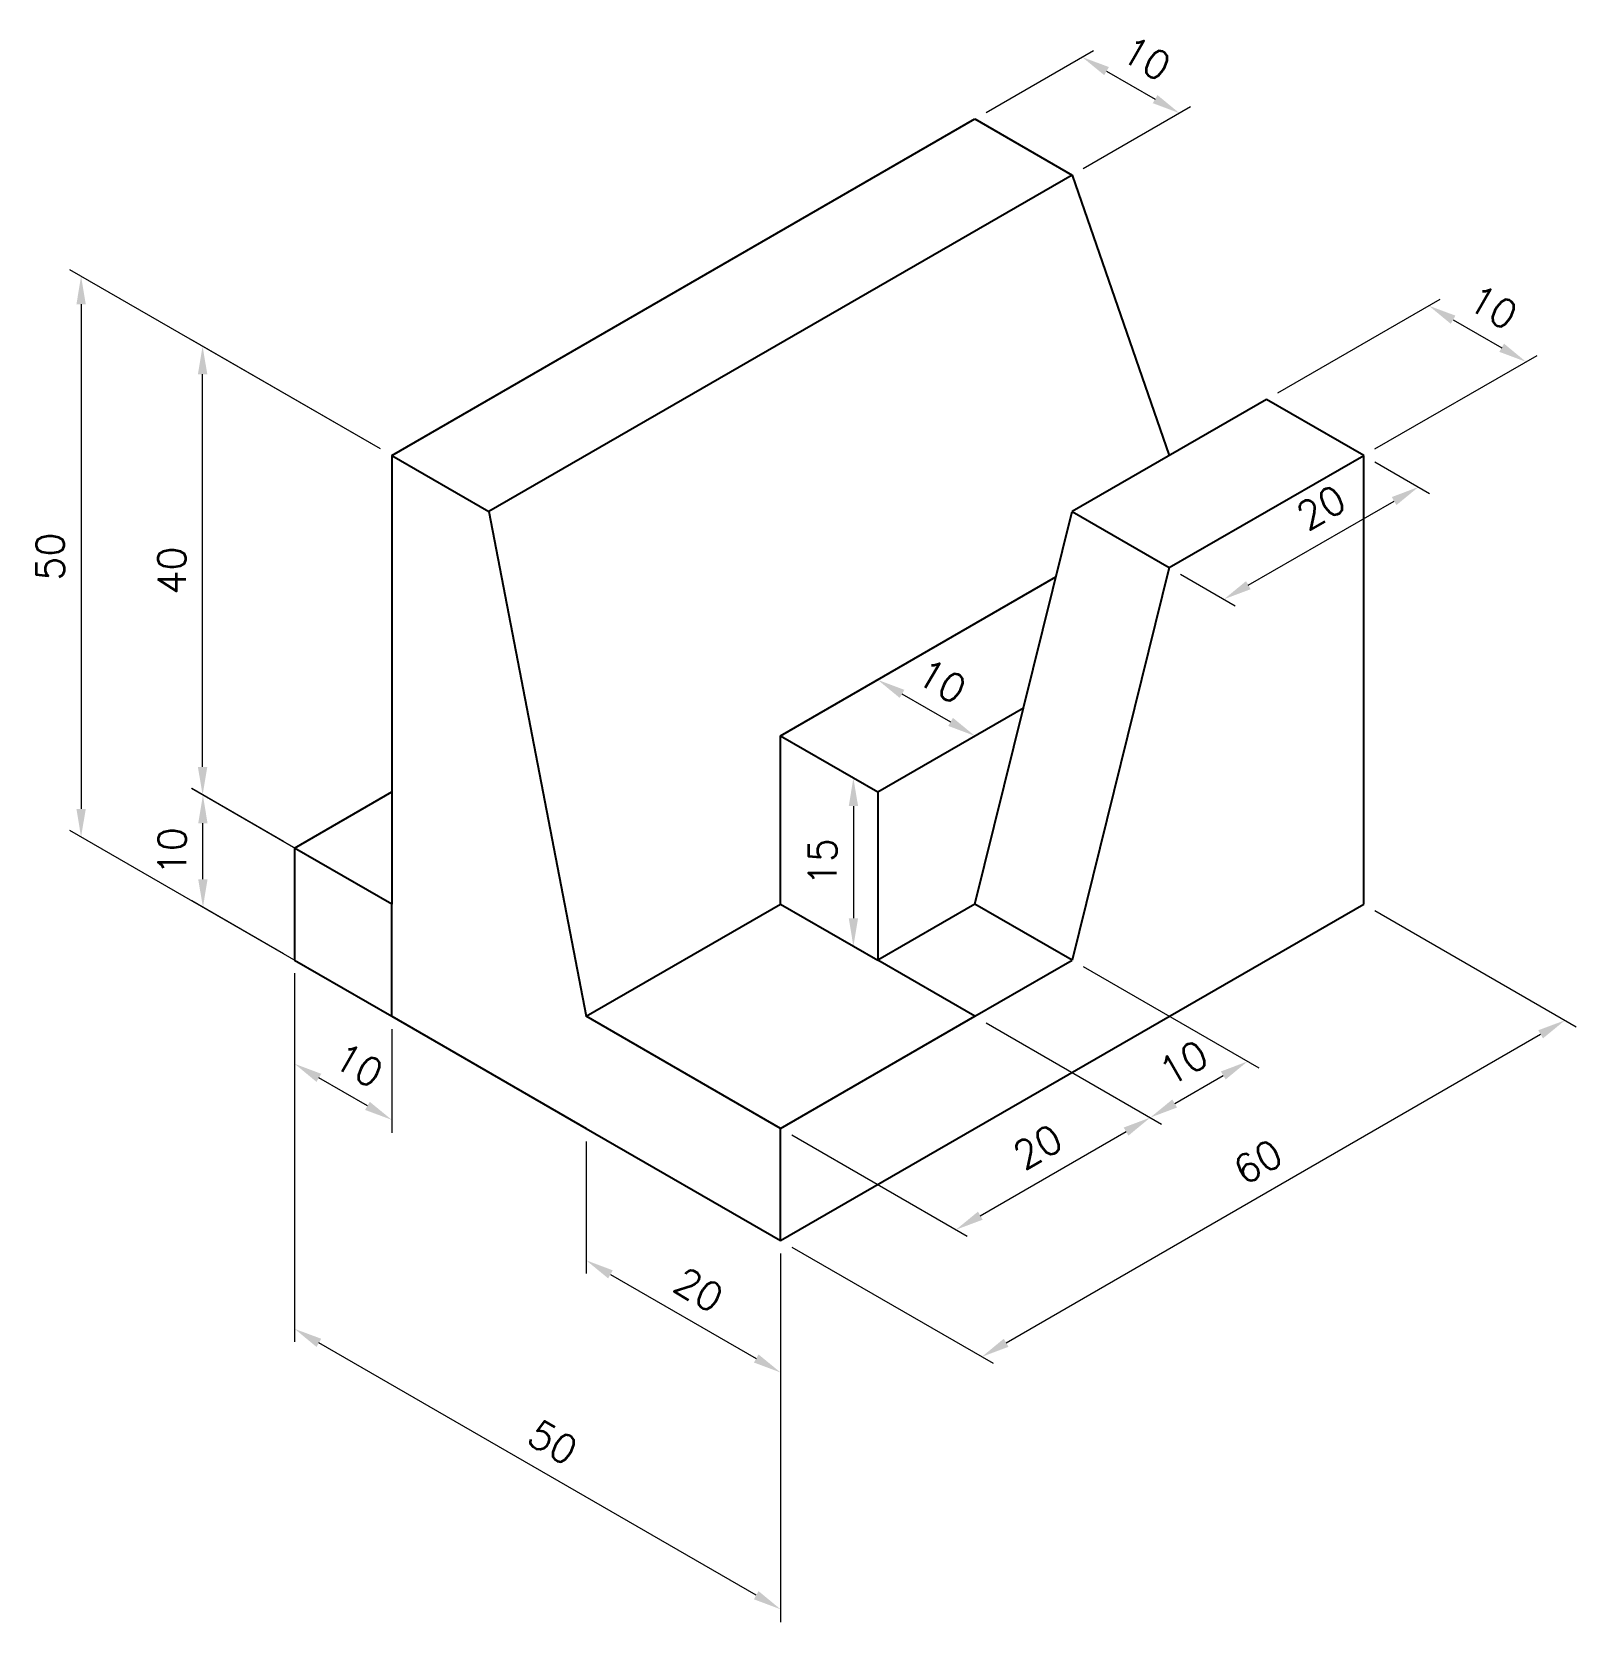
# Model space of a CAD drawing. Header units: millimetres. Extents: x 1101 to 5616, y 1510 to 2397.
# Drawn here: x 1100.5 to 1238.1, y 1510.3 to 1652.1 of the extents above.
import ezdxf

# ---------------------------------------------------------------- set-up
doc = ezdxf.new("R2010")
doc.units = ezdxf.units.MM
doc.layers.add('CONTORNO 1', color=3, linetype='Continuous', lineweight=25)
doc.layers.add('COTA', color=1, linetype='Continuous', lineweight=13)
doc.styles.add('ROMANS', font='romans.shx')
doc.dimstyles.new('Padrão', dxfattribs={"dimtxt": 2.5, "dimasz": 2.5, "dimexe": 1, "dimexo": 1, "dimgap": 1.5, "dimtad": 1, "dimdsep": 46, "dimtxsty": 'ROMANS', "dimblk1": 'ARCHTICK', "dimblk2": 'OBLIQUE', "dimcen": 2.5, "dimclrd": 1, "dimclre": 1, "dimclrt": 2, "dimadec": 0, "dimazin": 2, "dimtfac": 1, "dimtmove": 0, "dimatfit": 3, "dimfxl": 0, "dimlwd": -1, "dimlwe": -1, "dimarcsym": 0})

# ---------------------------------------------------------------- blocks, each defined once
blk = doc.blocks.new('*D7')
at = {"layer": 'COTA', "color": 1}
for p, q in [((1185.55, 1644.92), (1195.11, 1650.44)), ((1196.28, 1648.61), (1200.61, 1646.11)), ((1194.21, 1639.92), (1203.77, 1645.44))]:
    blk.add_line(p, q, dxfattribs=at)
for points in [[(1196.49, 1648.97), (1196.07, 1648.25), (1194.11, 1649.86)], [(1200.82, 1646.47), (1200.4, 1645.75), (1202.77, 1644.86)]]:
    blk.add_solid(points, dxfattribs=at)
at = {"layer": 'Defpoints', "color": 0}
for p in [(1202.77, 1644.86), (1184.55, 1644.34), (1193.21, 1639.34)]:
    blk.add_point(p, dxfattribs=at)
at = {"layer": 'COTA', "color": 2, "insert": (1199.82, 1649.75), "char_height": 2.5, "attachment_point": 5, "rotation": 330, "style": 'ROMANS'}
blk.add_mtext('10', dxfattribs=at)
blk = doc.blocks.new('_ArchTick')
at = {"color": 0, "linetype": 'ByBlock', "const_width": 0.15}
blk.add_lwpolyline([(-0.5, -0.5), (0.5, 0.5)], dxfattribs=at)
blk = doc.blocks.new('_Oblique')
at = {"color": 0, "linetype": 'ByBlock', "lineweight": -2}
blk.add_line((-0.5, -0.5), (0.5, 0.5), dxfattribs=at)
blk = doc.blocks.new('*D8')
at = {"layer": 'COTA', "color": 1}
for p, q in [((1211.53, 1619.92), (1226, 1628.27)), ((1227.16, 1626.44), (1231.49, 1623.94)), ((1220.19, 1614.92), (1234.66, 1623.27))]:
    blk.add_line(p, q, dxfattribs=at)
for points in [[(1227.37, 1626.81), (1226.95, 1626.08), (1225, 1627.69)], [(1231.7, 1624.31), (1231.28, 1623.58), (1233.66, 1622.69)]]:
    blk.add_solid(points, dxfattribs=at)
at = {"layer": 'Defpoints', "color": 0}
for p in [(1233.66, 1622.69), (1210.53, 1619.34), (1219.19, 1614.34)]:
    blk.add_point(p, dxfattribs=at)
at = {"layer": 'COTA', "color": 2, "insert": (1230.7, 1627.58), "char_height": 2.5, "attachment_point": 5, "rotation": 330, "style": 'ROMANS'}
blk.add_mtext('10', dxfattribs=at)
blk = doc.blocks.new('*D9')
at = {"layer": 'COTA', "color": 1}
for p, q in [((1168.23, 1589.92), (1176.89, 1594.92)), ((1178.05, 1593.09), (1182.38, 1590.59)), ((1176.89, 1584.92), (1185.55, 1589.92))]:
    blk.add_line(p, q, dxfattribs=at)
for points in [[(1178.26, 1593.45), (1177.85, 1592.73), (1175.89, 1594.34)], [(1182.59, 1590.95), (1182.18, 1590.23), (1184.55, 1589.34)]]:
    blk.add_solid(points, dxfattribs=at)
at = {"layer": 'Defpoints', "color": 0}
for p in [(1167.23, 1589.34), (1184.55, 1589.34), (1175.89, 1584.34)]:
    blk.add_point(p, dxfattribs=at)
at = {"layer": 'COTA', "color": 2, "insert": (1181.59, 1594.22), "char_height": 2.5, "attachment_point": 5, "rotation": 330, "style": 'ROMANS'}
blk.add_mtext('10', dxfattribs=at)
blk = doc.blocks.new('*D10')
at = {"layer": 'COTA', "color": 1}
for p, q in [((1172.56, 1586.27), (1174.72, 1585.02)), ((1173.72, 1583.09), (1173.72, 1573.09)), ((1172.56, 1571.27), (1174.72, 1570.02))]:
    blk.add_line(p, q, dxfattribs=at)
for points in [[(1173.31, 1583.09), (1174.14, 1583.09), (1173.72, 1585.59)], [(1173.31, 1573.09), (1174.14, 1573.09), (1173.72, 1570.59)]]:
    blk.add_solid(points, dxfattribs=at)
at = {"layer": 'Defpoints', "color": 0}
for p in [(1171.56, 1586.84), (1171.56, 1571.84), (1173.72, 1570.59)]:
    blk.add_point(p, dxfattribs=at)
at = {"layer": 'COTA', "color": 2, "insert": (1170.97, 1578.09), "char_height": 2.5, "attachment_point": 5, "rotation": 90, "style": 'ROMANS'}
blk.add_mtext('15', dxfattribs=at)
blk = doc.blocks.new('*D11')
at = {"layer": 'COTA', "color": 1}
for p, q in [((1220.19, 1613.77), (1225.07, 1610.95)), ((1208.91, 1602.78), (1221.9, 1610.28)), ((1202.87, 1603.77), (1207.75, 1600.95))]:
    blk.add_line(p, q, dxfattribs=at)
for points in [[(1221.7, 1610.64), (1222.11, 1609.92), (1224.07, 1611.53)], [(1208.71, 1603.14), (1209.12, 1602.42), (1206.75, 1601.53)]]:
    blk.add_solid(points, dxfattribs=at)
at = {"layer": 'Defpoints', "color": 0}
for p in [(1219.19, 1614.34), (1224.07, 1611.53), (1201.87, 1604.34)]:
    blk.add_point(p, dxfattribs=at)
at = {"layer": 'COTA', "color": 2, "insert": (1215.41, 1609.7), "char_height": 2.5, "attachment_point": 5, "rotation": 30, "style": 'ROMANS'}
blk.add_mtext('20', dxfattribs=at)
blk = doc.blocks.new('*D12')
at = {"layer": 'COTA', "color": 1}
for p, q in [((1194.21, 1568.77), (1209.84, 1559.74)), ((1185.55, 1563.77), (1201.18, 1554.74)), ((1202.35, 1556.57), (1206.68, 1559.07))]:
    blk.add_line(p, q, dxfattribs=at)
for points in [[(1206.47, 1559.43), (1206.89, 1558.71), (1208.84, 1560.32)], [(1202.14, 1556.93), (1202.56, 1556.21), (1200.18, 1555.32)]]:
    blk.add_solid(points, dxfattribs=at)
at = {"layer": 'Defpoints', "color": 0}
for p in [(1193.21, 1569.34), (1184.55, 1564.34), (1208.84, 1560.32)]:
    blk.add_point(p, dxfattribs=at)
at = {"layer": 'COTA', "color": 2, "insert": (1203.14, 1560.2), "char_height": 2.5, "attachment_point": 5, "rotation": 30, "style": 'ROMANS'}
blk.add_mtext('10', dxfattribs=at)
blk = doc.blocks.new('*D13')
at = {"layer": 'COTA', "color": 1}
for p, q in [((1185.55, 1563.77), (1201.18, 1554.74)), ((1185.03, 1546.57), (1198.02, 1554.07)), ((1168.23, 1553.77), (1183.86, 1544.74))]:
    blk.add_line(p, q, dxfattribs=at)
for points in [[(1197.81, 1554.43), (1198.23, 1553.71), (1200.18, 1555.32)], [(1184.82, 1546.93), (1185.24, 1546.21), (1182.86, 1545.32)]]:
    blk.add_solid(points, dxfattribs=at)
at = {"layer": 'Defpoints', "color": 0}
for p in [(1184.55, 1564.34), (1167.23, 1554.34), (1200.18, 1555.32)]:
    blk.add_point(p, dxfattribs=at)
at = {"layer": 'COTA', "color": 2, "insert": (1190.15, 1552.7), "char_height": 2.5, "attachment_point": 5, "rotation": 30, "style": 'ROMANS'}
blk.add_mtext('20', dxfattribs=at)
blk = doc.blocks.new('*D14')
at = {"layer": 'COTA', "color": 1}
for p, q in [((1220.19, 1573.77), (1238.13, 1563.41)), ((1187.33, 1535.24), (1234.96, 1562.74)), ((1168.23, 1543.77), (1186.17, 1533.41))]:
    blk.add_line(p, q, dxfattribs=at)
for points in [[(1234.75, 1563.1), (1235.17, 1562.38), (1237.13, 1563.99)], [(1187.12, 1535.6), (1187.54, 1534.88), (1185.17, 1533.99)]]:
    blk.add_solid(points, dxfattribs=at)
at = {"layer": 'Defpoints', "color": 0}
for p in [(1219.19, 1574.34), (1237.13, 1563.99), (1167.23, 1544.34)]:
    blk.add_point(p, dxfattribs=at)
at = {"layer": 'COTA', "color": 2, "insert": (1209.77, 1551.37), "char_height": 2.5, "attachment_point": 5, "rotation": 30, "style": 'ROMANS'}
blk.add_mtext('60', dxfattribs=at)
blk = doc.blocks.new('*D15')
at = {"layer": 'COTA', "color": 1}
for p, q in [((1149.91, 1553.19), (1149.91, 1541.43)), ((1167.23, 1543.19), (1167.23, 1531.43)), ((1152.07, 1541.34), (1165.06, 1533.84))]:
    blk.add_line(p, q, dxfattribs=at)
for points in [[(1152.28, 1541.7), (1151.87, 1540.98), (1149.91, 1542.59)], [(1165.27, 1534.2), (1164.86, 1533.48), (1167.23, 1532.59)]]:
    blk.add_solid(points, dxfattribs=at)
at = {"layer": 'Defpoints', "color": 0}
for p in [(1149.91, 1554.34), (1167.23, 1544.34), (1167.23, 1532.59)]:
    blk.add_point(p, dxfattribs=at)
at = {"layer": 'COTA', "color": 2, "insert": (1159.94, 1539.97), "char_height": 2.5, "attachment_point": 5, "rotation": 330, "style": 'ROMANS'}
blk.add_mtext('20', dxfattribs=at)
blk = doc.blocks.new('*D16')
at = {"layer": 'COTA', "color": 1}
for p, q in [((1123.93, 1568.19), (1123.93, 1558.96)), ((1132.59, 1563.19), (1132.59, 1553.96)), ((1130.42, 1556.36), (1126.09, 1558.86))]:
    blk.add_line(p, q, dxfattribs=at)
for points in [[(1126.3, 1559.22), (1125.88, 1558.5), (1123.93, 1560.11)], [(1130.63, 1556.72), (1130.21, 1556), (1132.59, 1555.11)]]:
    blk.add_solid(points, dxfattribs=at)
at = {"layer": 'Defpoints', "color": 0}
for p in [(1123.93, 1569.34), (1132.59, 1564.34), (1123.93, 1560.11)]:
    blk.add_point(p, dxfattribs=at)
at = {"layer": 'COTA', "color": 2, "insert": (1129.63, 1559.99), "char_height": 2.5, "attachment_point": 5, "rotation": 330, "style": 'ROMANS'}
blk.add_mtext('10', dxfattribs=at)
blk = doc.blocks.new('*D17')
at = {"layer": 'COTA', "color": 1}
for p, q in [((1123.93, 1568.19), (1123.93, 1535.33)), ((1167.23, 1543.19), (1167.23, 1510.33)), ((1165.06, 1512.73), (1126.09, 1535.23))]:
    blk.add_line(p, q, dxfattribs=at)
for points in [[(1126.3, 1535.6), (1125.88, 1534.87), (1123.93, 1536.48)], [(1165.27, 1513.1), (1164.86, 1512.37), (1167.23, 1511.48)]]:
    blk.add_solid(points, dxfattribs=at)
at = {"layer": 'Defpoints', "color": 0}
for p in [(1123.93, 1569.34), (1167.23, 1544.34), (1123.93, 1536.48)]:
    blk.add_point(p, dxfattribs=at)
at = {"layer": 'COTA', "color": 2, "insert": (1146.95, 1526.37), "char_height": 2.5, "attachment_point": 5, "rotation": 330, "style": 'ROMANS'}
blk.add_mtext('50', dxfattribs=at)
blk = doc.blocks.new('*D18')
at = {"layer": 'COTA', "color": 1}
for p, q in [((1122.93, 1579.92), (1114.76, 1584.64)), ((1115.76, 1576.56), (1115.76, 1581.56)), ((1122.93, 1569.92), (1114.76, 1574.64))]:
    blk.add_line(p, q, dxfattribs=at)
for points in [[(1115.34, 1581.56), (1116.17, 1581.56), (1115.76, 1584.06)], [(1115.34, 1576.56), (1116.17, 1576.56), (1115.76, 1574.06)]]:
    blk.add_solid(points, dxfattribs=at)
at = {"layer": 'Defpoints', "color": 0}
for p in [(1115.76, 1584.06), (1123.93, 1579.34), (1123.93, 1569.34)]:
    blk.add_point(p, dxfattribs=at)
at = {"layer": 'COTA', "color": 2, "insert": (1113.01, 1579.06), "char_height": 2.5, "attachment_point": 5, "rotation": 90, "style": 'ROMANS'}
blk.add_mtext('10', dxfattribs=at)
blk = doc.blocks.new('*D19')
at = {"layer": 'COTA', "color": 1}
for p, q in [((1131.59, 1614.92), (1103.9, 1630.9)), ((1104.9, 1627.83), (1104.9, 1582.83)), ((1131.59, 1564.92), (1103.9, 1580.9))]:
    blk.add_line(p, q, dxfattribs=at)
for points in [[(1104.49, 1627.83), (1105.32, 1627.83), (1104.9, 1630.33)], [(1104.49, 1582.83), (1105.32, 1582.83), (1104.9, 1580.33)]]:
    blk.add_solid(points, dxfattribs=at)
at = {"layer": 'Defpoints', "color": 0}
for p in [(1132.59, 1614.34), (1104.9, 1580.33), (1132.59, 1564.34)]:
    blk.add_point(p, dxfattribs=at)
at = {"layer": 'COTA', "color": 2, "insert": (1102.15, 1605.33), "char_height": 2.5, "attachment_point": 5, "rotation": 90, "style": 'ROMANS'}
blk.add_mtext('50', dxfattribs=at)
blk = doc.blocks.new('*D20')
at = {"layer": 'COTA', "color": 1}
for p, q in [((1131.59, 1614.92), (1114.73, 1624.65)), ((1115.73, 1586.58), (1115.73, 1621.58)), ((1131.59, 1574.92), (1114.73, 1584.65))]:
    blk.add_line(p, q, dxfattribs=at)
for points in [[(1115.31, 1621.58), (1116.15, 1621.58), (1115.73, 1624.08)], [(1115.31, 1586.58), (1116.15, 1586.58), (1115.73, 1584.08)]]:
    blk.add_solid(points, dxfattribs=at)
at = {"layer": 'Defpoints', "color": 0}
for p in [(1115.73, 1624.08), (1132.59, 1614.34), (1132.59, 1574.34)]:
    blk.add_point(p, dxfattribs=at)
at = {"layer": 'COTA', "color": 2, "insert": (1112.98, 1604.08), "char_height": 2.5, "attachment_point": 5, "rotation": 90, "style": 'ROMANS'}
blk.add_mtext('40', dxfattribs=at)

msp = doc.modelspace()

# ---------------------------------------------------------------- linework, layer by layer
at = {"layer": 'CONTORNO 1'}
for p, q in [((1132.588, 1614.343), (1184.55, 1644.343)), ((1184.55, 1644.343), (1193.21, 1639.343)), ((1193.21, 1639.343), (1141.249, 1609.343)), ((1193.21, 1639.343), (1201.87, 1614.343)), ((1210.531, 1619.343), (1193.21, 1609.343)), ((1219.191, 1614.343), (1210.531, 1619.343)), ((1132.588, 1614.343), (1132.588, 1574.343)), ((1132.588, 1614.343), (1141.249, 1609.343)), ((1201.87, 1604.343), (1219.191, 1614.343)), ((1219.191, 1574.343), (1219.191, 1614.343)), ((1141.249, 1609.343), (1149.909, 1564.343)), ((1184.55, 1574.343), (1193.21, 1609.343)), ((1193.21, 1609.343), (1201.87, 1604.343)), ((1201.87, 1604.343), (1193.21, 1569.343)), ((1167.229, 1589.343), (1191.767, 1603.509)), ((1175.89, 1584.343), (1188.88, 1591.843)), ((1167.229, 1574.343), (1167.229, 1589.343)), ((1167.229, 1589.343), (1175.89, 1584.343)), ((1123.928, 1579.343), (1132.588, 1584.343)), ((1175.89, 1584.343), (1175.89, 1569.343)), ((1132.588, 1574.343), (1123.928, 1579.343)), ((1123.928, 1579.343), (1123.928, 1569.343)), ((1132.588, 1564.343), (1132.588, 1574.343)), ((1149.909, 1564.343), (1167.229, 1574.343)), ((1167.229, 1574.343), (1175.89, 1569.343)), ((1167.229, 1544.343), (1219.191, 1574.343)), ((1184.55, 1574.343), (1175.89, 1569.343)), ((1193.21, 1569.343), (1184.55, 1574.343)), ((1123.928, 1569.343), (1132.588, 1564.343)), ((1184.55, 1564.343), (1175.89, 1569.343)), ((1184.55, 1564.343), (1193.21, 1569.343)), ((1132.588, 1564.343), (1149.909, 1554.343)), ((1167.229, 1554.343), (1149.909, 1564.343)), ((1167.229, 1554.343), (1184.55, 1564.343)), ((1149.909, 1554.343), (1167.229, 1544.343)), ((1167.229, 1544.343), (1167.229, 1554.343))]:
    msp.add_line(p, q, dxfattribs=at)

# ---------------------------------------------------------------- dimensions: what is measured, and where the dimension line sits
at = {"layer": 'COTA'}
for p1, p2, distance, picture, middle in [((1184.55, 1644.343), (1193.21, 1639.343), 9.563, '*D7', (1199.818, 1649.745)), ((1132.588, 1614.343), (1132.588, 1564.343), -27.686, '*D19', (1102.153, 1605.327)), ((1210.531, 1619.343), (1219.191, 1614.343), 14.466, '*D8', (1230.701, 1627.576)), ((1132.588, 1574.343), (1132.588, 1614.343), 16.858, '*D20', (1112.98, 1604.076)), ((1167.229, 1589.343), (1175.89, 1584.343), 8.66, '*D9', (1181.595, 1594.224)), ((1171.56, 1586.843), (1171.56, 1571.843), 2.165, '*D10', (1170.975, 1578.093)), ((1123.928, 1569.343), (1123.928, 1579.343), 8.172, '*D18', (1113.006, 1579.061)), ((1167.229, 1544.343), (1219.191, 1574.343), -17.936, '*D14', (1209.771, 1551.369)), ((1132.588, 1564.343), (1123.928, 1569.343), 7.995, '*D16', (1129.633, 1559.992)), ((1167.229, 1544.343), (1123.928, 1569.343), 28.456, '*D17', (1146.954, 1526.366)), ((1184.55, 1564.343), (1193.21, 1569.343), -15.633, '*D12', (1203.138, 1560.198)), ((1167.229, 1554.343), (1184.55, 1564.343), -15.633, '*D13', (1190.148, 1552.698)), ((1149.909, 1554.343), (1167.229, 1544.343), -10.18, '*D15', (1159.944, 1539.969))]:
    dim = msp.add_aligned_dim(p1=p1, p2=p2, distance=distance, dimstyle='Padrão', dxfattribs=at)
    dim.commit()
    dim.dimension.update_dxf_attribs({"geometry": picture, "text_midpoint": middle})
dim = msp.add_linear_dim(base=(1224.07, 1611.526), p1=(1201.87, 1604.343), p2=(1219.191, 1614.343), angle=30, dimstyle='Padrão', dxfattribs=at)
dim.commit()
dim.dimension.update_dxf_attribs({"geometry": '*D11', "text_midpoint": (1216.784, 1607.32), "dimtype": 161})

doc.saveas('drawing.dxf')
